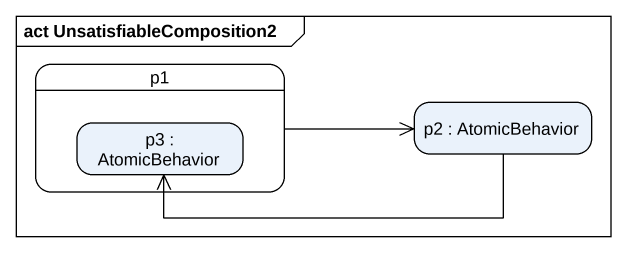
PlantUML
@startuml
mainframe act UnsatisfiableComposition2
hide empty description
state p1 {
  state "p3 : AtomicBehavior" as p3
}
state "p2 : AtomicBehavior" as p2
p1 -right-> p2
p2 -left-> p3
@enduml
